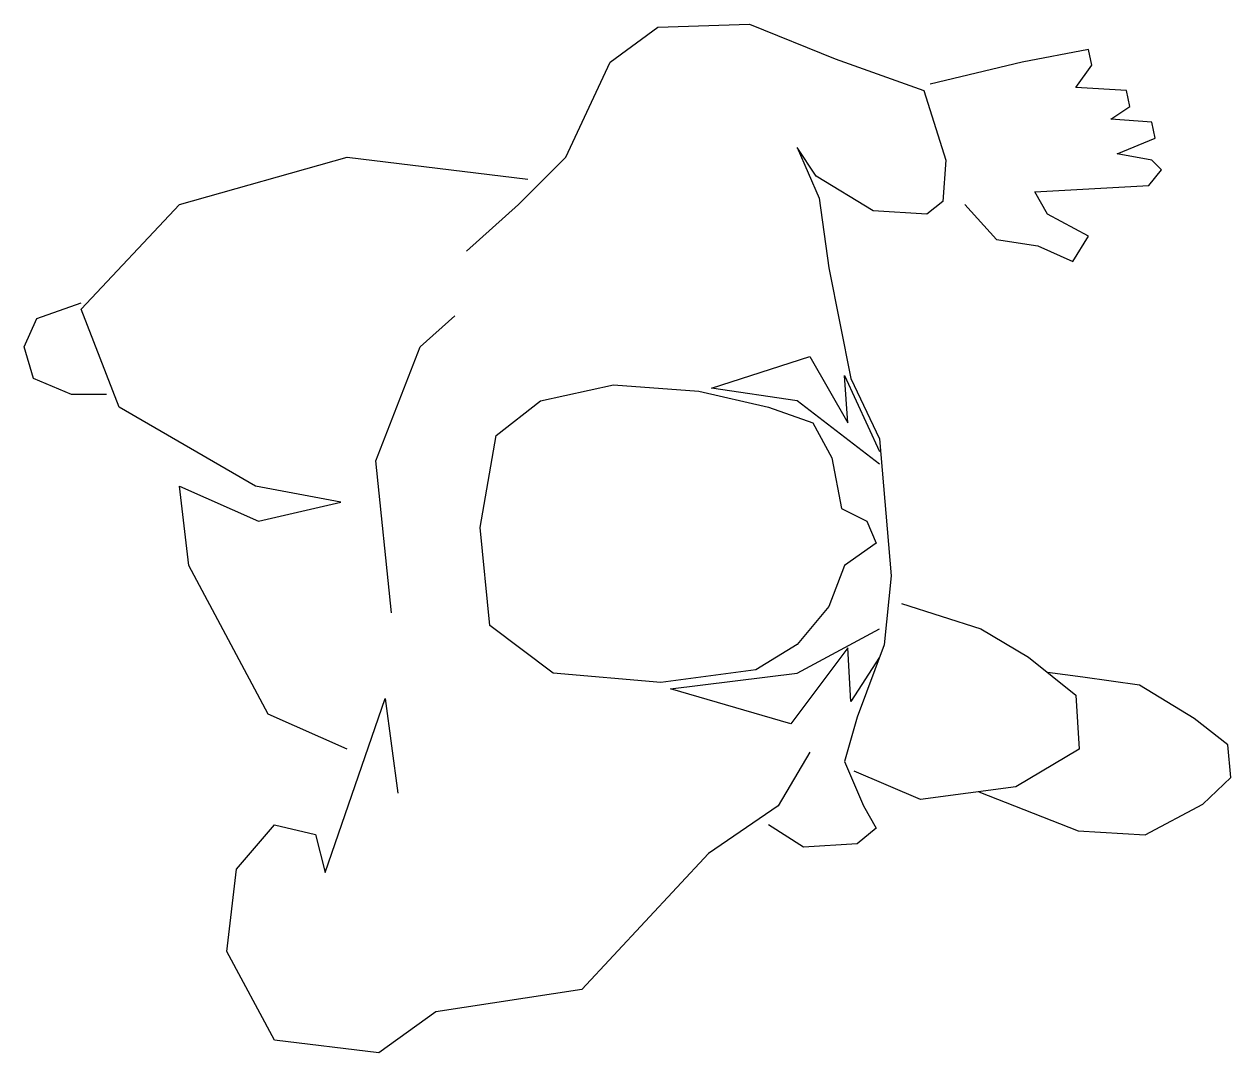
# Model space of a CAD drawing. Extents: x -13.9 to 13.7, y -11.8 to 11.7.
import ezdxf

# ---------------------------------------------------------------- set-up
doc = ezdxf.new("R2010")
doc.units = 0
doc.header["$LTSCALE"] = 254
doc.header["$MEASUREMENT"] = 0
doc.layers.get('0').update_dxf_attribs({"linetype": 'CONTINUOUS'})

# ---------------------------------------------------------------- blocks, each defined once
blk = doc.blocks.new('02PMAN02')
at = {"color": 0, "linetype": 'ByBlock'}
for points in [[(-5.083, 6.282), (-3.896, 7.345), (-2.81, 8.431), (-1.796, 10.602), (-0.71, 11.398), (1.391, 11.47), (3.346, 10.674), (5.374, 9.95), (5.881, 8.358), (5.809, 7.418), (5.447, 7.128), (4.216, 7.201), (2.912, 7.997), (2.477, 8.648), (2.984, 7.49), (3.202, 5.898), (3.709, 3.365), (4.36, 1.99), (4.627, -1.144), (4.467, -2.721), (3.853, -4.378), (3.564, -5.391), (3.998, -6.404), (4.288, -6.911), (3.853, -7.273), (2.622, -7.345), (1.825, -6.839)], [(6.316, 7.345), (7.04, 6.549), (7.982, 6.404), (8.779, 6.043), (9.141, 6.622), (8.199, 7.128), (7.909, 7.635), (10.517, 7.779), (10.807, 8.141), (10.589, 8.358), (9.793, 8.503), (10.662, 8.865), (10.589, 9.227), (9.648, 9.299), (10.082, 9.589), (10.01, 9.95), (8.851, 10.023), (9.213, 10.529), (9.141, 10.891), (7.62, 10.602), (5.519, 10.095)], [(-7.808, -5.102), (-9.618, -4.306), (-11.429, -0.905), (-11.646, 0.905), (-9.836, 0.109), (-7.952, 0.543), (-9.908, 0.905), (-13.023, 2.714), (-13.892, 4.957), (-11.646, 7.345), (-7.808, 8.431), (-3.679, 7.924)], [(-13.312, 3.003), (-14.109, 3.003), (-14.978, 3.365), (-15.195, 4.089), (-14.906, 4.74), (-13.892, 5.102)], [(-6.794, -1.99), (-7.156, 1.484), (-6.142, 4.089), (-5.349, 4.8)], [(4.36, 1.411), (2.477, 2.858), (0.522, 3.148), (2.767, 3.872), (3.636, 2.352), (3.564, 3.437), (4.36, 1.701)], [(4.867, -1.773), (6.678, -2.352), (7.765, -3.003), (8.851, -3.872), (8.923, -5.102), (7.475, -5.97), (5.302, -6.26), (3.781, -5.608)], [(4.36, -3.003), (3.709, -4.016), (3.636, -2.786), (2.332, -4.523), (-0.42, -3.727), (2.477, -3.365), (4.36, -2.352)], [(6.633, -6.082), (8.901, -6.975), (10.435, -7.061), (11.755, -6.365), (12.394, -5.755), (12.323, -5.003), (11.556, -4.407), (10.306, -3.64), (9.013, -3.456), (8.202, -3.353)], [(2.767, -5.174), (2.043, -6.404), (0.449, -7.49), (-2.448, -10.602), (-5.78, -11.108), (-7.083, -12.049), (-9.473, -11.76), (-10.56, -9.733), (-10.343, -7.852), (-9.473, -6.839), (-8.532, -7.056), (-8.315, -7.924), (-6.938, -3.944), (-6.649, -6.115)]]:
    blk.add_lwpolyline(points, dxfattribs=at)
blk.add_lwpolyline([(4.288, -0.398), (3.564, -0.905), (3.202, -1.845), (2.477, -2.714), (1.536, -3.293), (-0.637, -3.582), (-3.1, -3.365), (-4.548, -2.28), (-4.766, -0.036), (-4.403, 2.062), (-3.389, 2.858), (-1.724, 3.22), (0.232, 3.076), (1.825, 2.714), (2.839, 2.352), (3.274, 1.556), (3.491, 0.398), (4.071, 0.109)], close=True, dxfattribs=at)

msp = doc.modelspace()

# ---------------------------------------------------------------- block references
at = {"linetype": 'Continuous'}
msp.add_blockref('02PMAN02', (1.289, 0.266), dxfattribs=at)

doc.saveas('drawing.dxf')
